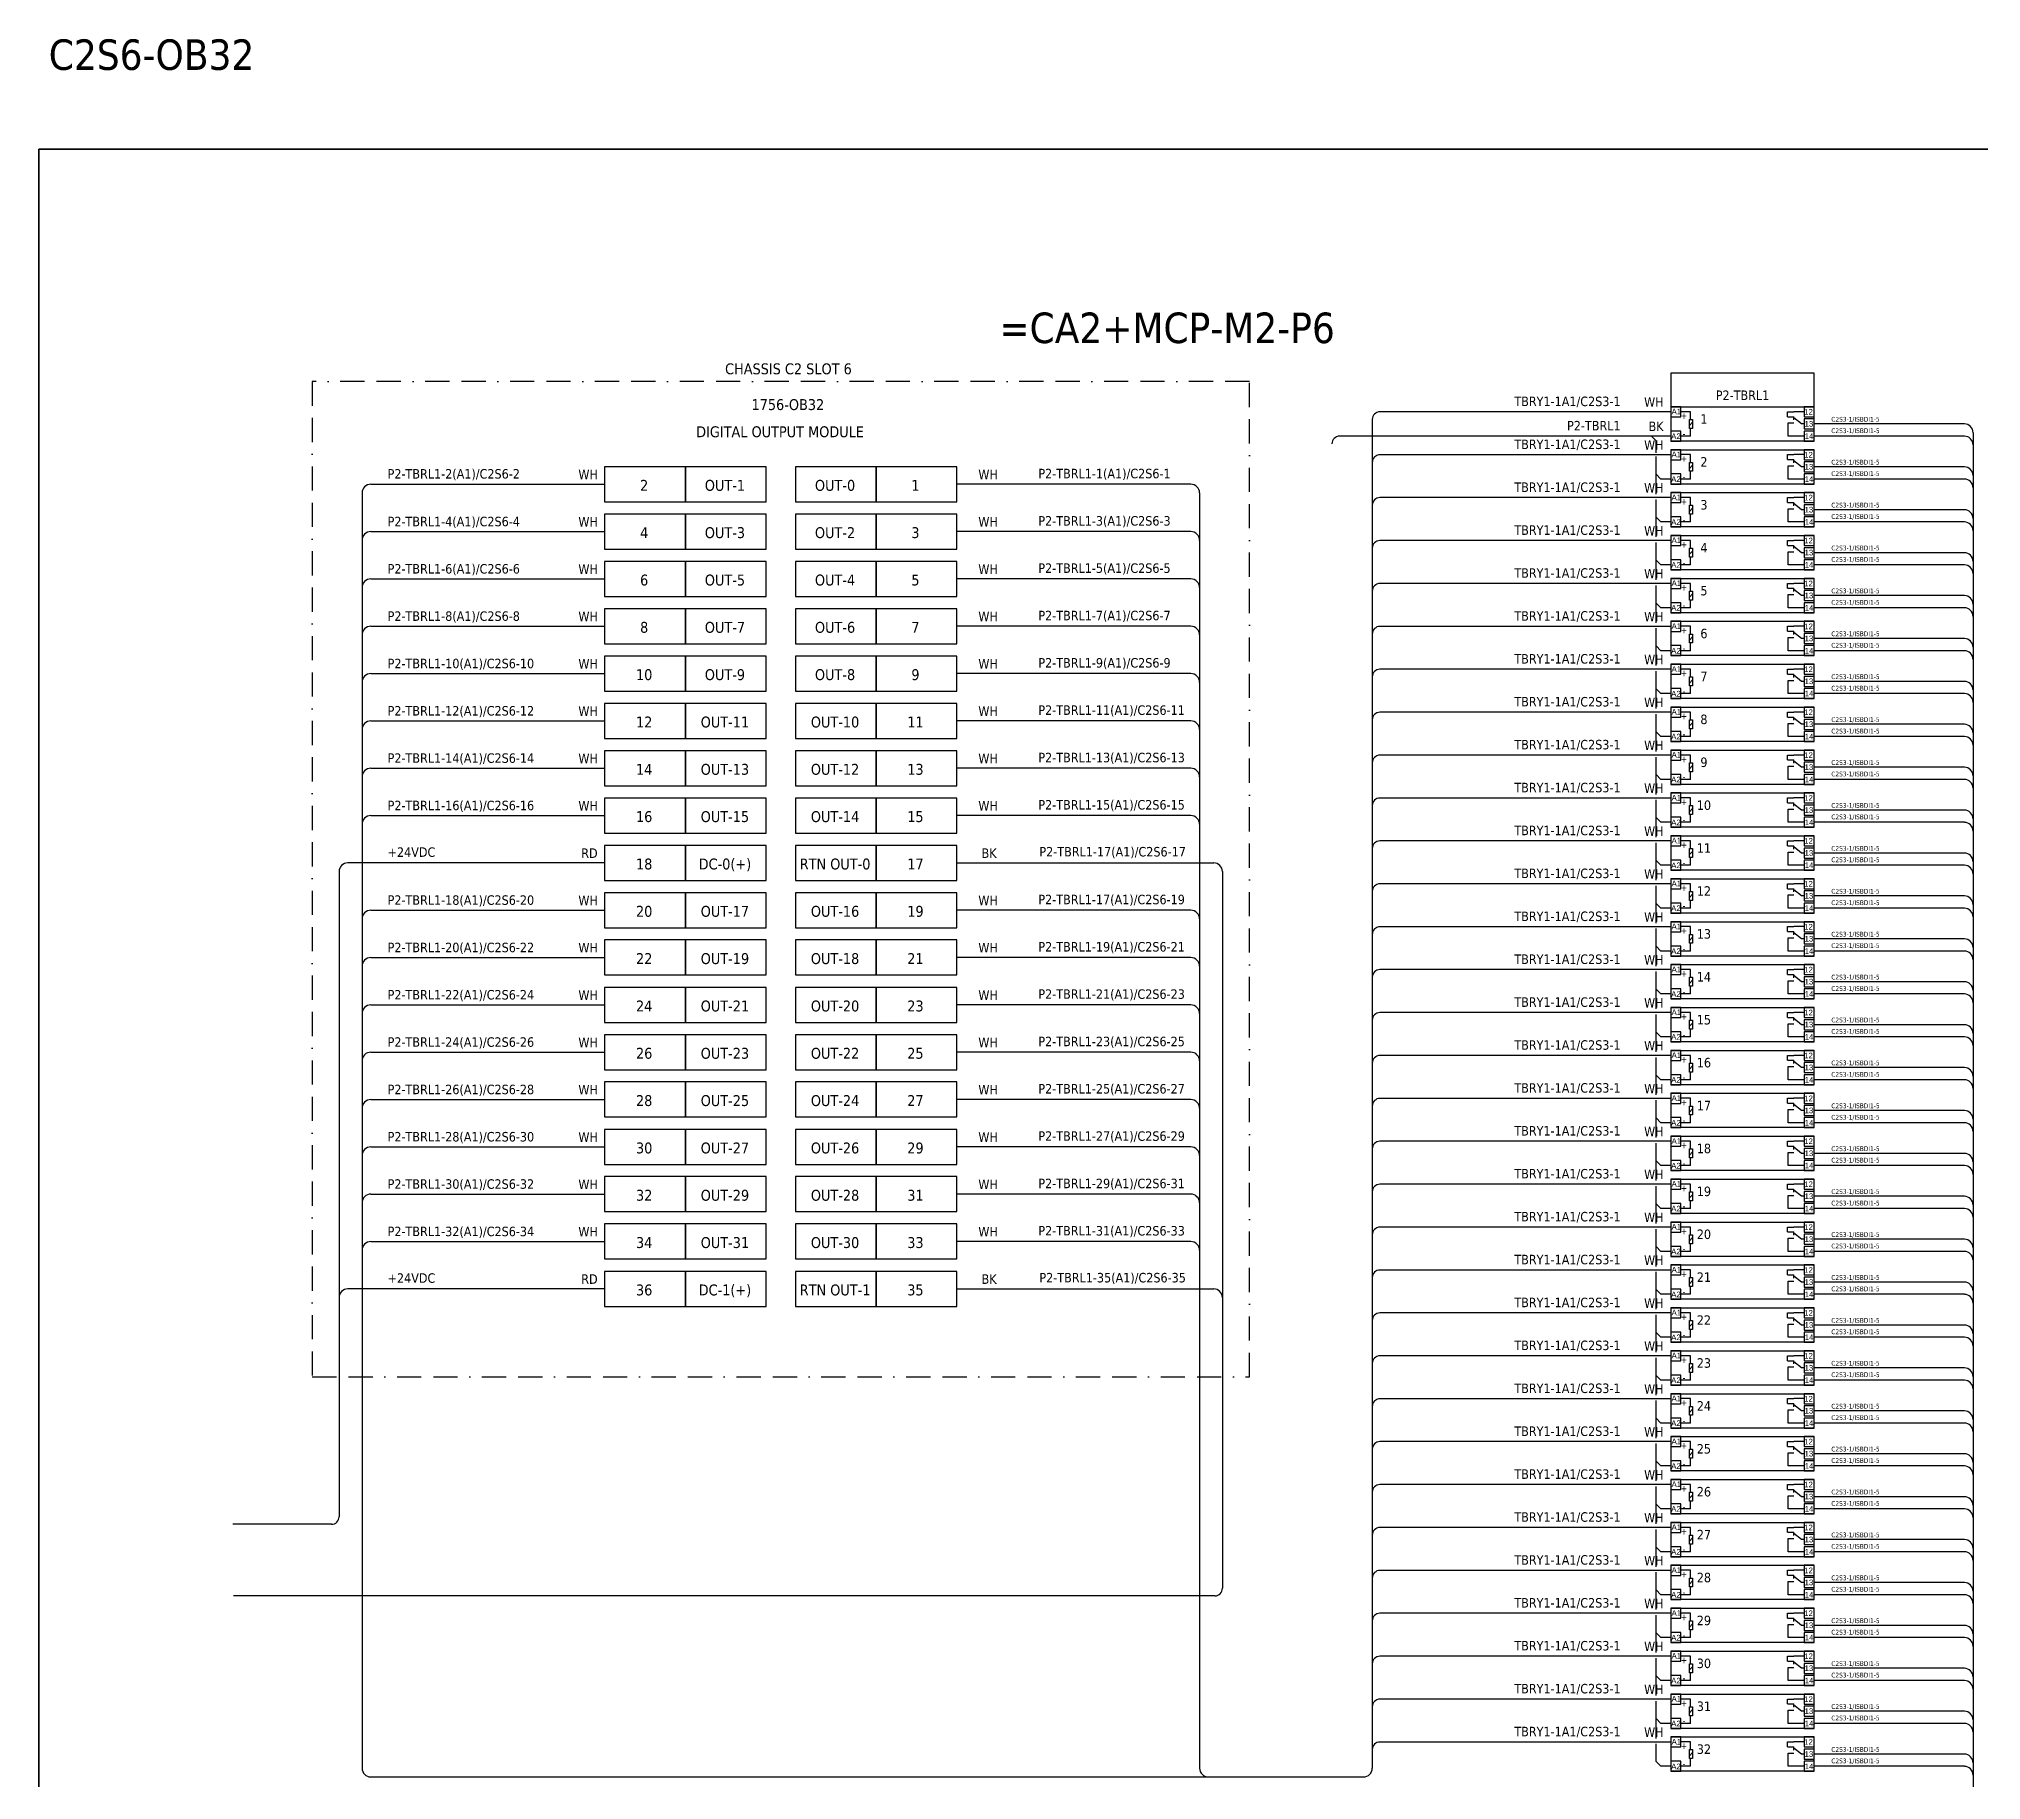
# Model space of a CAD drawing. Header units: millimetres. Extents: x 0 to 54213, y -3004 to 2820.
# Drawn here: x 25160 to 27197, y -2010 to -184 of the extents above; entities that cross this region are included whole.
import ezdxf
from ezdxf.enums import TextEntityAlignment as Align

# ---------------------------------------------------------------- set-up
doc = ezdxf.new("R2010")
doc.units = ezdxf.units.MM
doc.linetypes.add('BORDERX2', pattern=[88.9, 25.4, -12.7, 25.4, -12.7, 0, -12.7])
doc.layers.add('HELPPOINT', color=7, linetype='Continuous')
doc.layers.add('x01001-FrameArea', color=2, linetype='BORDERX2')
doc.layers.add('IE-EQUIP', color=253, linetype='Continuous', lineweight=25)
doc.layers.add('IE-WIRE', color=7, linetype='Continuous', lineweight=25)
doc.styles.get("Standard").update_dxf_attribs({"font": 'arial.ttf'})
doc.styles.add('Tahoma', font='')
doc.styles.get('Tahoma').set_extended_font_data('Tahoma')

# ---------------------------------------------------------------- blocks, each defined once
blk = doc.blocks.new('xRY-SPDT-10')
at = {"color": 1, "ltscale": 25.4}
for p, q in [((0, 0), (0, -10.5)), ((10.4, 0), (0, 0)), ((0, 0), (150.3, 0)), ((0, 0), (0, -36)), ((10.4, -10.5), (10.4, 0)), ((140, 0), (140, -10.5)), ((150.3, 0), (140, 0)), ((150.3, -36), (150.3, 0)), ((150.3, -10.5), (150.3, 0)), ((150.3, -36), (150.3, 0)), ((0, -10.5), (10.4, -10.5)), ((20.7, -5.2), (10.4, -5.2)), ((22.8, -16.3), (19.4, -19.7)), ((20.7, -13.3), (20.7, -5.2)), ((122.2, -10.4), (122.2, -5.2)), ((122.2, -5.2), (128.9, -5.2)), ((122.2, -10.4), (128.9, -10.4)), ((123.2, -30.8), (123.2, -17)), ((123.2, -17), (128.9, -17)), ((140, -5.2), (128.9, -5.2)), ((128.9, -13.8), (128.9, -10.4)), ((136.9, -18), (128.9, -11.6)), ((140, -18), (136.9, -18)), ((140, -10.5), (150.3, -10.5)), ((140, -12.8), (140, -23.3)), ((150.3, -12.8), (140, -12.8)), ((150.3, -23.3), (150.3, -12.8)), ((0, -25.5), (0, -36)), ((10.4, -25.5), (0, -25.5)), ((0, -36), (10.4, -36)), ((150.3, -36), (0, -36)), ((10.4, -36), (10.4, -25.5)), ((20.7, -30.8), (10.4, -30.8)), ((20.7, -30.8), (20.7, -22.7)), ((140, -30.8), (123.2, -30.8)), ((140, -23.3), (150.3, -23.3)), ((140, -25.5), (140, -36)), ((150.3, -25.5), (140, -25.5)), ((140, -36), (150.3, -36)), ((150.3, -36), (150.3, -25.5))]:
    blk.add_line(p, q, dxfattribs=at)
blk.add_lwpolyline([(22.8, -22.7), (19.4, -22.7), (19.4, -13.3), (22.8, -13.3)], close=True, dxfattribs=at)
at = {"color": 1}
for s, p in [('A1', (5.8, -5)), ('12', (144.4, -5.3)), ('13', (144.8, -17.9)), ('A2', (5.4, -30.9)), ('14', (145, -30.8))]:
    blk.add_text(s, height=5.91, dxfattribs=at).set_placement(p, align=Align.MIDDLE_CENTER)
at = {"color": 1, "style": 'Tahoma'}
for s, p in [('+', (13.9, -9.3)), ('+', (13.9, -9.3)), ('-', (13.9, -28.2))]:
    blk.add_text(s, height=6.84, dxfattribs=at).set_placement(p, align=Align.MIDDLE_CENTER)
blk = doc.blocks.new('*U51')
at = {"layer": 'x01001-FrameArea'}
blk.add_blockref('xRY-SPDT-10', (-75.2, 18), dxfattribs=at)
blk = doc.blocks.new('*U50')
at = {"layer": 'x01001-FrameArea', "color": 0, "linetype": 'ByBlock', "lineweight": -2, "transparency": 16777216}
for p in [(0, 0), (0, -45), (0, -90), (0, -135), (0, -180), (0, -225), (0, -270), (0, -315), (0, -360), (0, -405), (0, -450), (0, -495), (0, -540), (0, -585), (0, -630), (0, -675), (0, -720), (0, -765), (0, -810), (0, -855), (0, -900), (0, -945), (0, -990), (0, -1035), (0, -1080), (0, -1125), (0, -1170), (0, -1215), (0, -1260), (0, -1305), (0, -1350), (0, -1395)]:
    blk.add_blockref('*U51', p, dxfattribs=at)
blk = doc.blocks.new('*U53')
at = {"color": 4, "style": 'Tahoma'}
for s, height, p in [('TBRY1-1A1/C2S3-1', 9.949, (36.2, -4.1)), ('WH', 9.95, (81.3, -4.8))]:
    blk.add_text(s, height=height, dxfattribs=at).set_placement(p, align=Align.RIGHT)
blk = doc.blocks.new('*U52')
at = {"layer": 'x01001-FrameArea', "color": 0, "linetype": 'ByBlock', "lineweight": -2, "transparency": 16777216}
for p in [(0, 0), (0, -45), (0, -90), (0, -135), (0, -180), (0, -225), (0, -270), (0, -315), (0, -360), (0, -405), (0, -450), (0, -495), (0, -540), (0, -585), (0, -630), (0, -675), (0, -720), (0, -765), (0, -810), (0, -855), (0, -900), (0, -945), (0, -990), (0, -1035), (0, -1080), (0, -1125), (0, -1170), (0, -1215), (0, -1260), (0, -1305), (0, -1350), (0, -1395)]:
    blk.add_blockref('*U53', p, dxfattribs=at)
blk = doc.blocks.new('*U55')
at = {"layer": 'IE-WIRE', "color": 4, "ltscale": 25.4}
for p, q in [((74.2, 7.2), (-83.4, 7.2)), ((74.2, -5.6), (-83.4, -5.6))]:
    blk.add_line(p, q, dxfattribs=at)
for centre in [(74.2, -2), (74.2, -14.8)]:
    blk.add_arc(centre, 9.17, 0, 90, dxfattribs=at)
at = {"color": 4, "style": 'Tahoma'}
for p in [(-65.4, 9.6), (-65.4, -2.4)]:
    blk.add_text('C2S3-1/ISBDI1-5', height=4.974, dxfattribs=at).set_placement(p)
blk = doc.blocks.new('*U54')
at = {"layer": 'x01001-FrameArea', "color": 0, "linetype": 'ByBlock', "lineweight": -2, "transparency": 16777216}
for p in [(0, 0), (0, -45), (0, -90), (0, -135), (0, -180), (0, -225), (0, -270), (0, -315), (0, -360), (0, -405), (0, -450), (0, -495), (0, -540), (0, -585), (0, -630), (0, -675), (0, -720), (0, -765), (0, -810), (0, -855), (0, -900), (0, -945), (0, -990), (0, -1035), (0, -1080), (0, -1125), (0, -1170), (0, -1215), (0, -1260), (0, -1305), (0, -1350), (0, -1395)]:
    blk.add_blockref('*U55', p, dxfattribs=at)

msp = doc.modelspace()

# ---------------------------------------------------------------- linework, layer by layer
for p, q in [((26851.1, -601), (26856.1, -606)), ((26856.1, -618.5), (26856.1, -606)), ((26856.1, -661.7), (26856.1, -622.5)), ((26861.1, -646), (26856.1, -641)), ((26871.5, -646), (26861.1, -646)), ((26856.1, -706.7), (26856.1, -667.5)), ((26861.1, -691), (26856.1, -686)), ((26871.5, -691), (26861.1, -691)), ((26856.1, -751.7), (26856.1, -712.5)), ((26861.1, -736), (26856.1, -731)), ((26871.5, -736), (26861.1, -736)), ((26856.1, -796.7), (26856.1, -757.5)), ((26861.1, -781), (26856.1, -776)), ((26871.5, -781), (26861.1, -781)), ((26856.1, -841.7), (26856.1, -802.5)), ((26861.1, -826), (26856.1, -821)), ((26871.5, -826), (26861.1, -826)), ((26856.1, -886.7), (26856.1, -847.5)), ((26861.1, -871), (26856.1, -866)), ((26871.5, -871), (26861.1, -871)), ((26856.1, -931.7), (26856.1, -892.5)), ((26861.1, -916), (26856.1, -911)), ((26871.5, -916), (26861.1, -916)), ((26856.1, -976.7), (26856.1, -937.5)), ((26861.1, -961), (26856.1, -956)), ((26871.5, -961), (26861.1, -961)), ((26856.1, -1021.7), (26856.1, -982.5)), ((26861.1, -1006), (26856.1, -1001)), ((26871.5, -1006), (26861.1, -1006)), ((26856.1, -1066.7), (26856.1, -1027.5)), ((26861.1, -1051), (26856.1, -1046)), ((26871.5, -1051), (26861.1, -1051)), ((26856.1, -1111.7), (26856.1, -1072.5)), ((26861.1, -1096), (26856.1, -1091)), ((26871.5, -1096), (26861.1, -1096)), ((26856.1, -1156.7), (26856.1, -1117.5)), ((26861.1, -1141), (26856.1, -1136)), ((26871.5, -1141), (26861.1, -1141)), ((26856.1, -1201.7), (26856.1, -1162.5)), ((26861.1, -1186), (26856.1, -1181)), ((26871.5, -1186), (26861.1, -1186)), ((26856.1, -1246.7), (26856.1, -1207.5)), ((26861.1, -1231), (26856.1, -1226)), ((26871.5, -1231), (26861.1, -1231)), ((26856.1, -1291.7), (26856.1, -1252.5)), ((26861.1, -1276), (26856.1, -1271)), ((26871.5, -1276), (26861.1, -1276)), ((26856.1, -1336.7), (26856.1, -1297.5)), ((26861.1, -1321), (26856.1, -1316)), ((26871.5, -1321), (26861.1, -1321)), ((26856.1, -1381.7), (26856.1, -1342.5)), ((26861.1, -1366), (26856.1, -1361)), ((26871.5, -1366), (26861.1, -1366)), ((26856.1, -1426.7), (26856.1, -1387.5)), ((26861.1, -1411), (26856.1, -1406)), ((26871.5, -1411), (26861.1, -1411)), ((26856.1, -1471.7), (26856.1, -1432.5)), ((26861.1, -1456), (26856.1, -1451)), ((26871.5, -1456), (26861.1, -1456)), ((26856.1, -1516.7), (26856.1, -1477.5)), ((26861.1, -1501), (26856.1, -1496)), ((26871.5, -1501), (26861.1, -1501)), ((26856.1, -1561.7), (26856.1, -1522.5)), ((26861.1, -1546), (26856.1, -1541)), ((26871.5, -1546), (26861.1, -1546)), ((26856.1, -1606.7), (26856.1, -1567.5)), ((26861.1, -1591), (26856.1, -1586)), ((26871.5, -1591), (26861.1, -1591)), ((26856.1, -1651.7), (26856.1, -1612.5)), ((26861.1, -1636), (26856.1, -1631)), ((26871.5, -1636), (26861.1, -1636)), ((26856.1, -1696.7), (26856.1, -1657.5)), ((26861.1, -1681), (26856.1, -1676)), ((26871.5, -1681), (26861.1, -1681)), ((26856.1, -1741.7), (26856.1, -1702.5)), ((26861.1, -1726), (26856.1, -1721)), ((26871.5, -1726), (26861.1, -1726)), ((26856.1, -1786.7), (26856.1, -1747.5)), ((26861.1, -1771), (26856.1, -1766)), ((26871.5, -1771), (26861.1, -1771)), ((26856.1, -1831.7), (26856.1, -1792.5)), ((26861.1, -1816), (26856.1, -1811)), ((26871.5, -1816), (26861.1, -1816)), ((26856.1, -1876.7), (26856.1, -1837.5)), ((26861.1, -1861), (26856.1, -1856)), ((26871.5, -1861), (26861.1, -1861)), ((26856.1, -1921.7), (26856.1, -1882.5)), ((26861.1, -1906), (26856.1, -1901)), ((26871.5, -1906), (26861.1, -1906)), ((26856.1, -1966.7), (26856.1, -1927.5)), ((26861.1, -1951), (26856.1, -1946)), ((26871.5, -1951), (26861.1, -1951)), ((26856.1, -1991), (26856.1, -1972.5)), ((26861.1, -1996), (26856.1, -1991)), ((26871.5, -1996), (26861.1, -1996))]:
    msp.add_line(p, q)
at = {"color": 1, "ltscale": 25.4}
for p, q in [((25474.7, -1057.7), (25474.7, -1734.2)), ((25753.2, -1048.5), (25483.8, -1048.5))]:
    msp.add_line(p, q, dxfattribs=at)
at = {"color": 4, "ltscale": 25.4}
msp.add_lwpolyline([(26871.5, -570.2), (27021.8, -570.2), (27021.8, -535), (26871.5, -535)], close=True, dxfattribs=at)
at = {"color": 1, "ltscale": 25.4}
msp.add_arc((25483.8, -1057.7), 9.14, 90, 180, dxfattribs=at)
at = {"layer": 'HELPPOINT', "color": 4, "lineweight": 35}
for p, q in [((25159.8, -3004.2), (25159.8, -300)), ((25159.8, -300), (29053.1, -300)), ((25159.8, -3004.2), (25159.8, -300)), ((25159.8, -300), (29053.1, -300))]:
    msp.add_line(p, q, dxfattribs=at)
at = {"layer": 'IE-EQUIP', "linetype": 'Continuous', "ltscale": 25.4}
for points in [[(25753.2, -669.8), (25837.9, -669.8), (25837.9, -633.1), (25753.2, -633.1)], [(25837.9, -669.8), (25922.5, -669.8), (25922.5, -633.1), (25837.9, -633.1)], [(25953.4, -669.8), (26038, -669.8), (26038, -633.1), (25953.4, -633.1)], [(26038, -669.8), (26122.7, -669.8), (26122.7, -633.1), (26038, -633.1)], [(25753.2, -719.4), (25837.9, -719.4), (25837.9, -682.7), (25753.2, -682.7)], [(25837.9, -719.4), (25922.5, -719.4), (25922.5, -682.7), (25837.9, -682.7)], [(25953.4, -719.4), (26038, -719.4), (26038, -682.7), (25953.4, -682.7)], [(26038, -719.4), (26122.7, -719.4), (26122.7, -682.7), (26038, -682.7)], [(25753.2, -769.1), (25837.9, -769.1), (25837.9, -732.4), (25753.2, -732.4)], [(25837.9, -769.1), (25922.5, -769.1), (25922.5, -732.4), (25837.9, -732.4)], [(25953.4, -769.1), (26038, -769.1), (26038, -732.4), (25953.4, -732.4)], [(26038, -769.1), (26122.7, -769.1), (26122.7, -732.4), (26038, -732.4)], [(25753.2, -818.7), (25837.9, -818.7), (25837.9, -782), (25753.2, -782)], [(25837.9, -818.7), (25922.5, -818.7), (25922.5, -782), (25837.9, -782)], [(25953.4, -818.7), (26038, -818.7), (26038, -782), (25953.4, -782)], [(26038, -818.7), (26122.7, -818.7), (26122.7, -782), (26038, -782)], [(25753.2, -868.3), (25837.9, -868.3), (25837.9, -831.6), (25753.2, -831.6)], [(25837.9, -868.3), (25922.5, -868.3), (25922.5, -831.6), (25837.9, -831.6)], [(25953.4, -868.3), (26038, -868.3), (26038, -831.6), (25953.4, -831.6)], [(26038, -868.3), (26122.7, -868.3), (26122.7, -831.6), (26038, -831.6)], [(25753.2, -918), (25837.9, -918), (25837.9, -881.3), (25753.2, -881.3)], [(25837.9, -918), (25922.5, -918), (25922.5, -881.3), (25837.9, -881.3)], [(25953.4, -918), (26038, -918), (26038, -881.3), (25953.4, -881.3)], [(26038, -918), (26122.7, -918), (26122.7, -881.3), (26038, -881.3)], [(25753.2, -967.6), (25837.9, -967.6), (25837.9, -930.9), (25753.2, -930.9)], [(25837.9, -967.6), (25922.5, -967.6), (25922.5, -930.9), (25837.9, -930.9)], [(25953.4, -967.6), (26038, -967.6), (26038, -930.9), (25953.4, -930.9)], [(26038, -967.6), (26122.7, -967.6), (26122.7, -930.9), (26038, -930.9)], [(25753.2, -1017.2), (25837.9, -1017.2), (25837.9, -980.5), (25753.2, -980.5)], [(25837.9, -1017.2), (25922.5, -1017.2), (25922.5, -980.5), (25837.9, -980.5)], [(25953.4, -1017.2), (26038, -1017.2), (26038, -980.5), (25953.4, -980.5)], [(26038, -1017.2), (26122.7, -1017.2), (26122.7, -980.5), (26038, -980.5)], [(25753.2, -1066.9), (25837.9, -1066.9), (25837.9, -1030.2), (25753.2, -1030.2)], [(25837.9, -1066.9), (25922.5, -1066.9), (25922.5, -1030.2), (25837.9, -1030.2)], [(25953.4, -1066.9), (26038, -1066.9), (26038, -1030.2), (25953.4, -1030.2)], [(26038, -1066.9), (26122.7, -1066.9), (26122.7, -1030.2), (26038, -1030.2)], [(25753.2, -1116.5), (25837.9, -1116.5), (25837.9, -1079.8), (25753.2, -1079.8)], [(25837.9, -1116.5), (25922.5, -1116.5), (25922.5, -1079.8), (25837.9, -1079.8)], [(25953.4, -1116.5), (26038, -1116.5), (26038, -1079.8), (25953.4, -1079.8)], [(26038, -1116.5), (26122.7, -1116.5), (26122.7, -1079.8), (26038, -1079.8)], [(25753.2, -1166.1), (25837.9, -1166.1), (25837.9, -1129.4), (25753.2, -1129.4)], [(25837.9, -1166.1), (25922.5, -1166.1), (25922.5, -1129.4), (25837.9, -1129.4)], [(25953.4, -1166.1), (26038, -1166.1), (26038, -1129.4), (25953.4, -1129.4)], [(26038, -1166.1), (26122.7, -1166.1), (26122.7, -1129.4), (26038, -1129.4)], [(25753.2, -1215.8), (25837.9, -1215.8), (25837.9, -1179.1), (25753.2, -1179.1)], [(25837.9, -1215.8), (25922.5, -1215.8), (25922.5, -1179.1), (25837.9, -1179.1)], [(25953.4, -1215.8), (26038, -1215.8), (26038, -1179.1), (25953.4, -1179.1)], [(26038, -1215.8), (26122.7, -1215.8), (26122.7, -1179.1), (26038, -1179.1)], [(25753.2, -1265.4), (25837.9, -1265.4), (25837.9, -1228.7), (25753.2, -1228.7)], [(25837.9, -1265.4), (25922.5, -1265.4), (25922.5, -1228.7), (25837.9, -1228.7)], [(25953.4, -1265.4), (26038, -1265.4), (26038, -1228.7), (25953.4, -1228.7)], [(26038, -1265.4), (26122.7, -1265.4), (26122.7, -1228.7), (26038, -1228.7)], [(25753.2, -1315), (25837.9, -1315), (25837.9, -1278.3), (25753.2, -1278.3)], [(25837.9, -1315), (25922.5, -1315), (25922.5, -1278.3), (25837.9, -1278.3)], [(25953.4, -1315), (26038, -1315), (26038, -1278.3), (25953.4, -1278.3)], [(26038, -1315), (26122.7, -1315), (26122.7, -1278.3), (26038, -1278.3)], [(25753.2, -1364.7), (25837.9, -1364.7), (25837.9, -1328), (25753.2, -1328)], [(25837.9, -1364.7), (25922.5, -1364.7), (25922.5, -1328), (25837.9, -1328)], [(25953.4, -1364.7), (26038, -1364.7), (26038, -1328), (25953.4, -1328)], [(26038, -1364.7), (26122.7, -1364.7), (26122.7, -1328), (26038, -1328)], [(25753.2, -1414.3), (25837.9, -1414.3), (25837.9, -1377.6), (25753.2, -1377.6)], [(25837.9, -1414.3), (25922.5, -1414.3), (25922.5, -1377.6), (25837.9, -1377.6)], [(25953.4, -1414.3), (26038, -1414.3), (26038, -1377.6), (25953.4, -1377.6)], [(26038, -1414.3), (26122.7, -1414.3), (26122.7, -1377.6), (26038, -1377.6)], [(25753.2, -1463.9), (25837.9, -1463.9), (25837.9, -1427.2), (25753.2, -1427.2)], [(25837.9, -1463.9), (25922.5, -1463.9), (25922.5, -1427.2), (25837.9, -1427.2)], [(25953.4, -1463.9), (26038, -1463.9), (26038, -1427.2), (25953.4, -1427.2)], [(26038, -1463.9), (26122.7, -1463.9), (26122.7, -1427.2), (26038, -1427.2)], [(25753.2, -1513.6), (25837.9, -1513.6), (25837.9, -1476.9), (25753.2, -1476.9)], [(25837.9, -1513.6), (25922.5, -1513.6), (25922.5, -1476.9), (25837.9, -1476.9)], [(25953.4, -1513.6), (26038, -1513.6), (26038, -1476.9), (25953.4, -1476.9)], [(26038, -1513.6), (26122.7, -1513.6), (26122.7, -1476.9), (26038, -1476.9)]]:
    msp.add_lwpolyline(points, close=True, dxfattribs=at)
at = {"layer": 'IE-WIRE', "color": 4, "ltscale": 25.4}
for p, q in [((26558.4, -583.5), (26558.4, -1997.9)), ((26871.5, -575.5), (26566.4, -575.5)), ((27188.6, -597.4), (27188.6, -2077)), ((26871.5, -620.5), (26566.4, -620.5)), ((25508, -651.5), (25753.2, -651.5)), ((26368, -651.5), (26122.7, -651.5)), ((25498.8, -660.6), (25498.8, -1997.9)), ((26377.1, -660.6), (26377.1, -1997.9)), ((26871.5, -665.5), (26566.4, -665.5)), ((25508, -701.1), (25753.2, -701.1)), ((26368, -701.1), (26122.7, -701.1)), ((26871.5, -710.5), (26566.4, -710.5)), ((25508, -750.7), (25753.2, -750.7)), ((26368, -750.7), (26122.7, -750.7)), ((26871.5, -755.5), (26566.4, -755.5)), ((25508, -800.4), (25753.2, -800.4)), ((26368, -800.4), (26122.7, -800.4)), ((26871.5, -800.5), (26566.4, -800.5)), ((25508, -850), (25753.2, -850)), ((26368, -850), (26122.7, -850)), ((26871.5, -845.5), (26566.4, -845.5)), ((26871.5, -890.5), (26566.4, -890.5)), ((25508, -899.6), (25753.2, -899.6)), ((26368, -899.6), (26122.7, -899.6)), ((26871.5, -935.5), (26566.4, -935.5)), ((25508, -949.3), (25753.2, -949.3)), ((26368, -949.3), (26122.7, -949.3)), ((26871.5, -980.5), (26566.4, -980.5)), ((25508, -998.9), (25753.2, -998.9)), ((26368, -998.9), (26122.7, -998.9)), ((26871.5, -1025.5), (26566.4, -1025.5)), ((26871.5, -1070.5), (26566.4, -1070.5)), ((25508, -1098.2), (25753.2, -1098.2)), ((26368, -1098.2), (26122.7, -1098.2)), ((26871.5, -1115.5), (26566.4, -1115.5)), ((25508, -1147.8), (25753.2, -1147.8)), ((26368, -1147.8), (26122.7, -1147.8)), ((26871.5, -1160.5), (26566.4, -1160.5)), ((25508, -1197.4), (25753.2, -1197.4)), ((26368, -1197.4), (26122.7, -1197.4)), ((26871.5, -1205.5), (26566.4, -1205.5)), ((25508, -1247.1), (25753.2, -1247.1)), ((26368, -1247.1), (26122.7, -1247.1)), ((26871.5, -1250.5), (26566.4, -1250.5)), ((25508, -1296.7), (25753.2, -1296.7)), ((26368, -1296.7), (26122.7, -1296.7)), ((26871.5, -1295.5), (26566.4, -1295.5)), ((26871.5, -1340.5), (26566.4, -1340.5)), ((25508, -1346.3), (25753.2, -1346.3)), ((26368, -1346.3), (26122.7, -1346.3)), ((25508, -1396), (25753.2, -1396)), ((26368, -1396), (26122.7, -1396)), ((26871.5, -1385.5), (26566.4, -1385.5)), ((25508, -1445.6), (25753.2, -1445.6)), ((26368, -1445.6), (26122.7, -1445.6)), ((26871.5, -1430.5), (26566.4, -1430.5)), ((26871.5, -1475.5), (26566.4, -1475.5)), ((26871.5, -1520.5), (26566.4, -1520.5)), ((26871.5, -1565.5), (26566.4, -1565.5)), ((26871.5, -1610.5), (26566.4, -1610.5)), ((26871.5, -1655.5), (26566.4, -1655.5)), ((26871.5, -1700.5), (26566.4, -1700.5)), ((26871.5, -1745.5), (26566.4, -1745.5)), ((26871.5, -1790.5), (26566.4, -1790.5)), ((26871.5, -1835.5), (26566.4, -1835.5)), ((26871.5, -1880.5), (26566.4, -1880.5)), ((26871.5, -1925.5), (26566.4, -1925.5)), ((26871.5, -1970.5), (26566.4, -1970.5))]:
    msp.add_line(p, q, dxfattribs=at)
at = {"layer": 'IE-WIRE', "ltscale": 25.4}
msp.add_line((26871.5, -601), (26524.1, -601), dxfattribs=at)
at = {"layer": 'IE-WIRE', "color": 7, "ltscale": 25.4}
for p, q in [((26122.7, -1048.5), (26392.1, -1048.5)), ((26401.2, -1057.7), (26401.2, -1809.3)), ((26122.7, -1495.2), (26392.1, -1495.2)), ((26393.2, -1817.3), (25363.9, -1817.3))]:
    msp.add_line(p, q, dxfattribs=at)
at = {"layer": 'IE-WIRE', "color": 1, "ltscale": 25.4}
for p, q in [((25753.2, -1495.2), (25483.8, -1495.2)), ((25466.7, -1742.2), (25363.2, -1742.2))]:
    msp.add_line(p, q, dxfattribs=at)
at = {"layer": 'IE-WIRE', "color": 4}
msp.add_line((25507.9, -2007), (26549.2, -2007), dxfattribs=at)
at = {"layer": 'IE-WIRE', "color": 4, "ltscale": 25.4}
for centre, radius, start, end in [((26566.4, -583.5), 8, 90, 180), ((26566.4, -628.5), 8, 90, 180), ((25508, -660.6), 9.17, 90, 180), ((26368, -660.6), 9.17, 0, 90), ((26566.4, -673.5), 8, 90, 180), ((25508, -710.3), 9.17, 90, 180), ((26368, -710.3), 9.17, 0, 90), ((26566.4, -718.5), 8, 90, 180), ((25508, -759.9), 9.17, 90, 180), ((26368, -759.9), 9.17, 0, 90), ((26566.4, -763.5), 8, 90, 180), ((25508, -809.5), 9.17, 90, 180), ((26368, -809.5), 9.17, 0, 90), ((26566.4, -808.5), 8, 90, 180), ((25508, -859.2), 9.17, 90, 180), ((26368, -859.2), 9.17, 0, 90), ((26566.4, -853.5), 8, 90, 180), ((26566.4, -898.5), 8, 90, 180), ((25508, -908.8), 9.17, 90, 180), ((26368, -908.8), 9.17, 0, 90), ((26566.4, -943.5), 8, 90, 180), ((25508, -958.4), 9.17, 90, 180), ((26368, -958.4), 9.17, 0, 90), ((26566.4, -988.5), 8, 90, 180), ((25508, -1008.1), 9.17, 90, 180), ((26368, -1008.1), 9.17, 0, 90), ((26566.4, -1033.5), 8, 90, 180), ((26566.4, -1078.5), 8, 90, 180), ((25508, -1107.3), 9.17, 90, 180), ((26368, -1107.3), 9.17, 0, 90), ((26566.4, -1123.5), 8, 90, 180), ((25508, -1157), 9.17, 90, 180), ((26368, -1157), 9.17, 0, 90), ((26566.4, -1168.5), 8, 90, 180), ((25508, -1206.6), 9.17, 90, 180), ((26368, -1206.6), 9.17, 0, 90), ((26566.4, -1213.5), 8, 90, 180), ((25508, -1256.2), 9.17, 90, 180), ((26368, -1256.2), 9.17, 0, 90), ((26566.4, -1258.5), 8, 90, 180), ((25508, -1305.9), 9.17, 90, 180), ((26368, -1305.9), 9.17, 0, 90), ((26566.4, -1303.5), 8, 90, 180), ((26566.4, -1348.5), 8, 90, 180), ((25508, -1355.5), 9.17, 90, 180), ((26368, -1355.5), 9.17, 0, 90), ((25508, -1405.1), 9.17, 90, 180), ((26368, -1405.1), 9.17, 0, 90), ((26566.4, -1393.5), 8, 90, 180), ((25508, -1454.8), 9.17, 90, 180), ((26368, -1454.8), 9.17, 0, 90), ((26566.4, -1438.5), 8, 90, 180), ((26566.4, -1483.5), 8, 90, 180), ((26566.4, -1528.5), 8, 90, 180), ((26566.4, -1573.5), 8, 90, 180), ((26566.4, -1618.5), 8, 90, 180), ((26566.4, -1663.5), 8, 90, 180), ((26566.4, -1708.5), 8, 90, 180), ((26566.4, -1753.5), 8, 90, 180), ((26566.4, -1798.5), 8, 90, 180), ((26566.4, -1843.5), 8, 90, 180), ((26566.4, -1888.5), 8, 90, 180), ((26566.4, -1933.5), 8, 90, 180), ((26566.4, -1978.5), 8, 90, 180)]:
    msp.add_arc(centre, radius, start, end, dxfattribs=at)
at = {"layer": 'IE-WIRE', "ltscale": 25.4}
msp.add_arc((26524.1, -609), 8, 90, 180, dxfattribs=at)
at = {"layer": 'IE-WIRE', "color": 7, "ltscale": 25.4}
for centre, radius, start, end in [((26392.1, -1057.7), 9.14, 0, 90), ((26392.1, -1504.4), 9.14, 0, 90), ((26393.2, -1809.3), 8, 270, 0)]:
    msp.add_arc(centre, radius, start, end, dxfattribs=at)
at = {"layer": 'IE-WIRE', "color": 1, "ltscale": 25.4}
for centre, radius, start, end in [((25483.8, -1504.4), 9.14, 90, 180), ((25466.7, -1734.2), 8, 270, 0)]:
    msp.add_arc(centre, radius, start, end, dxfattribs=at)
at = {"layer": 'IE-WIRE', "color": 4}
for centre, start, end in [((25507.9, -1997.9), 180, 270), ((26386.3, -1997.9), 180, 270), ((26549.2, -1997.9), 270, 0)]:
    msp.add_arc(centre, 9.14, start, end, dxfattribs=at)
at = {"layer": 'x01001-FrameArea'}
msp.add_lwpolyline([(25446.5, -1587.6), (26429.5, -1587.6), (26429.5, -543.7), (25446.5, -543.7)], close=True, dxfattribs=at)

# ---------------------------------------------------------------- block references
for name, p in [('*U52', (26782.6, -565.4)), ('*U50', (26946.7, -588.2)), ('*U54', (27105.2, -595.4))]:
    msp.add_blockref(name, p, dxfattribs=at)

# ---------------------------------------------------------------- texts
at = {"color": 2, "style": 'Tahoma'}
msp.add_text('C2S6-OB32', height=32, dxfattribs=at).set_placement((25170.2, -216.9))
for s, height, p in [('=CA2+MCP-M2-P6', 32, (26343.2, -487.4)), ('CHASSIS C2 SLOT 6', 11.441, (25946, -530.4)), ('1756-OB32', 11.44, (25945.4, -567.9)), ('DIGITAL OUTPUT MODULE', 11.441, (25937.2, -596.4)), ('2', 11.4, (25794.7, -652.6)), ('OUT-1', 11.44, (25879.4, -652.6)), ('OUT-0', 11.44, (25994.9, -652.6)), ('1', 11.4, (26079.2, -652.6)), ('4', 11.4, (25794.7, -702.2)), ('OUT-3', 11.44, (25879.4, -702.2)), ('OUT-2', 11.44, (25994.9, -702.2)), ('3', 11.4, (26079.2, -702.2)), ('6', 11.4, (25794.7, -751.9)), ('OUT-5', 11.44, (25879.4, -751.9)), ('OUT-4', 11.44, (25994.9, -751.9)), ('5', 11.4, (26079.2, -751.9)), ('8', 11.4, (25794.7, -801.5)), ('OUT-7', 11.44, (25879.4, -801.5)), ('OUT-6', 11.44, (25994.9, -801.5)), ('7', 11.4, (26079.2, -801.5)), ('10', 11.44, (25794.7, -851.1)), ('OUT-9', 11.44, (25879.4, -851.1)), ('OUT-8', 11.44, (25994.9, -851.1)), ('9', 11.4, (26079.2, -851.1)), ('12', 11.44, (25794.7, -900.8)), ('OUT-11', 11.44, (25879.4, -900.8)), ('OUT-10', 11.44, (25994.9, -900.8)), ('11', 11.44, (26079.2, -900.8)), ('14', 11.44, (25794.7, -950.4)), ('OUT-13', 11.44, (25879.4, -950.4)), ('OUT-12', 11.44, (25994.9, -950.4)), ('13', 11.44, (26079.2, -950.4)), ('16', 11.44, (25794.7, -1000)), ('OUT-15', 11.44, (25879.4, -1000)), ('OUT-14', 11.44, (25994.9, -1000)), ('15', 11.44, (26079.2, -1000)), ('18', 11.44, (25794.7, -1049.7)), ('DC-0(+)', 11.44, (25879.4, -1049.7)), ('RTN OUT-0', 11.44, (25994.9, -1049.7)), ('17', 11.44, (26079.2, -1049.7)), ('20', 11.44, (25794.7, -1099.3)), ('OUT-17', 11.44, (25879.4, -1099.3)), ('OUT-16', 11.44, (25994.9, -1099.3)), ('19', 11.44, (26079.2, -1099.3)), ('22', 11.44, (25794.7, -1148.9)), ('OUT-19', 11.44, (25879.4, -1148.9)), ('OUT-18', 11.44, (25994.9, -1148.9)), ('21', 11.44, (26079.2, -1148.9)), ('24', 11.44, (25794.7, -1198.6)), ('OUT-21', 11.44, (25879.4, -1198.6)), ('OUT-20', 11.44, (25994.9, -1198.6)), ('23', 11.44, (26079.2, -1198.6)), ('26', 11.44, (25794.7, -1248.2)), ('OUT-23', 11.44, (25879.4, -1248.2)), ('OUT-22', 11.44, (25994.9, -1248.2)), ('25', 11.44, (26079.2, -1248.2)), ('28', 11.44, (25794.7, -1297.8)), ('OUT-25', 11.44, (25879.4, -1297.8)), ('OUT-24', 11.44, (25994.9, -1297.8)), ('27', 11.44, (26079.2, -1297.8)), ('30', 11.44, (25794.7, -1347.5)), ('OUT-27', 11.44, (25879.4, -1347.5)), ('OUT-26', 11.44, (25994.9, -1347.5)), ('29', 11.44, (26079.2, -1347.5)), ('32', 11.44, (25794.7, -1397.1)), ('OUT-29', 11.44, (25879.4, -1397.1)), ('OUT-28', 11.44, (25994.9, -1397.1)), ('31', 11.44, (26079.2, -1397.1)), ('34', 11.44, (25794.7, -1446.7)), ('OUT-31', 11.44, (25879.4, -1446.7)), ('OUT-30', 11.44, (25994.9, -1446.7)), ('33', 11.44, (26079.2, -1446.7)), ('36', 11.44, (25794.7, -1496.4)), ('DC-1(+)', 11.44, (25879.4, -1496.4)), ('RTN OUT-1', 11.44, (25994.9, -1496.4)), ('35', 11.44, (26079.2, -1496.4))]:
    msp.add_text(s, height=height, dxfattribs=at).set_placement(p, align=Align.MIDDLE_CENTER)
at = {"color": 4, "style": 'Tahoma'}
for s, p in [('P2-TBRL1', (26946.7, -558.1)), ('1', (26906.2, -583)), ('2', (26906.2, -628)), ('3', (26906.2, -673)), ('4', (26906.2, -718)), ('5', (26906.2, -763)), ('6', (26906.2, -808)), ('7', (26906.2, -853)), ('8', (26906.2, -898)), ('9', (26906.2, -943)), ('10', (26906.2, -988)), ('11', (26906.2, -1033)), ('12', (26906.2, -1078)), ('13', (26906.2, -1123)), ('14', (26906.2, -1168)), ('15', (26906.2, -1213)), ('16', (26906.2, -1258)), ('17', (26906.2, -1303)), ('18', (26906.2, -1348)), ('19', (26906.2, -1393)), ('20', (26906.2, -1438)), ('21', (26906.2, -1483)), ('22', (26906.2, -1528)), ('23', (26906.2, -1573)), ('24', (26906.2, -1618)), ('25', (26906.2, -1663)), ('26', (26906.2, -1708)), ('27', (26906.2, -1753)), ('28', (26906.2, -1798)), ('29', (26906.2, -1843)), ('30', (26906.2, -1888)), ('31', (26906.2, -1933)), ('32', (26906.2, -1978))]:
    msp.add_text(s, height=9.95, dxfattribs=at).set_placement(p, align=Align.MIDDLE_CENTER)
at = {"style": 'Tahoma'}
for s, p in [('P2-TBRL1', (26818.8, -595)), ('BK', (26863.9, -595.7))]:
    msp.add_text(s, height=9.95, dxfattribs=at).set_placement(p, align=Align.RIGHT)
at = {"color": 4, "style": 'Tahoma'}
for s, height, p in [('P2-TBRL1-2(A1)/C2S6-2', 9.949, (25525.6, -645.5)), ('WH', 9.95, (25725.7, -646.2)), ('WH', 9.95, (26145.2, -646.2)), ('P2-TBRL1-1(A1)/C2S6-1', 9.949, (26208.1, -645.2)), ('P2-TBRL1-4(A1)/C2S6-4', 9.949, (25525.6, -695.5)), ('WH', 9.95, (25725.7, -695.8)), ('WH', 9.95, (26145.2, -695.8)), ('P2-TBRL1-3(A1)/C2S6-3', 9.949, (26208.1, -694.8)), ('P2-TBRL1-6(A1)/C2S6-6', 9.949, (25525.6, -745.1)), ('WH', 9.95, (25725.7, -745.5)), ('WH', 9.95, (26145.2, -745.5)), ('P2-TBRL1-5(A1)/C2S6-5', 9.949, (26208.1, -744.4)), ('P2-TBRL1-8(A1)/C2S6-8', 9.949, (25525.6, -794.7)), ('WH', 9.95, (25725.7, -795.1)), ('WH', 9.95, (26145.2, -795.1)), ('P2-TBRL1-7(A1)/C2S6-7', 9.949, (26208.1, -794.1)), ('P2-TBRL1-10(A1)/C2S6-10', 9.949, (25525.6, -844.4)), ('WH', 9.95, (25725.7, -844.7)), ('WH', 9.95, (26145.2, -844.7)), ('P2-TBRL1-9(A1)/C2S6-9', 9.949, (26208.1, -843.7)), ('P2-TBRL1-12(A1)/C2S6-12', 9.949, (25525.6, -894)), ('WH', 9.95, (25725.7, -894.4)), ('WH', 9.95, (26145.2, -894.4)), ('P2-TBRL1-11(A1)/C2S6-11', 9.949, (26208.1, -893.3)), ('P2-TBRL1-14(A1)/C2S6-14', 9.949, (25525.6, -943.6)), ('WH', 9.95, (25725.7, -944)), ('WH', 9.95, (26145.2, -944)), ('P2-TBRL1-13(A1)/C2S6-13', 9.949, (26208.1, -943)), ('P2-TBRL1-16(A1)/C2S6-16', 9.949, (25525.6, -993.3)), ('WH', 9.95, (25725.7, -993.6)), ('WH', 9.95, (26145.2, -993.6)), ('P2-TBRL1-15(A1)/C2S6-15', 9.949, (26208.1, -992.6)), ('P2-TBRL1-18(A1)/C2S6-20', 9.949, (25525.6, -1092.5)), ('WH', 9.95, (25725.7, -1092.9)), ('WH', 9.95, (26145.2, -1092.9)), ('P2-TBRL1-17(A1)/C2S6-19', 9.949, (26208.1, -1091.9)), ('P2-TBRL1-20(A1)/C2S6-22', 9.949, (25525.6, -1142.2)), ('WH', 9.95, (25725.7, -1142.5)), ('WH', 9.95, (26145.2, -1142.5)), ('P2-TBRL1-19(A1)/C2S6-21', 9.949, (26208.1, -1141.5)), ('P2-TBRL1-22(A1)/C2S6-24', 9.949, (25525.6, -1191.8)), ('P2-TBRL1-21(A1)/C2S6-23', 9.949, (26208.1, -1191.1)), ('WH', 9.95, (25725.7, -1192.2)), ('WH', 9.95, (26145.2, -1192.2)), ('P2-TBRL1-24(A1)/C2S6-26', 9.949, (25525.6, -1241.4)), ('WH', 9.95, (25725.7, -1241.8)), ('WH', 9.95, (26145.2, -1241.8)), ('P2-TBRL1-23(A1)/C2S6-25', 9.949, (26208.1, -1240.8)), ('P2-TBRL1-26(A1)/C2S6-28', 9.949, (25525.6, -1291.1)), ('WH', 9.95, (25725.7, -1291.4)), ('WH', 9.95, (26145.2, -1291.4)), ('P2-TBRL1-25(A1)/C2S6-27', 9.949, (26208.1, -1290.4)), ('P2-TBRL1-28(A1)/C2S6-30', 9.949, (25525.6, -1340.7)), ('WH', 9.95, (25725.7, -1341.1)), ('WH', 9.95, (26145.2, -1341.1)), ('P2-TBRL1-27(A1)/C2S6-29', 9.949, (26208.1, -1340)), ('P2-TBRL1-30(A1)/C2S6-32', 9.949, (25525.6, -1390.3)), ('WH', 9.95, (25725.7, -1390.7)), ('WH', 9.95, (26145.2, -1390.7)), ('P2-TBRL1-29(A1)/C2S6-31', 9.949, (26208.1, -1389.7)), ('P2-TBRL1-32(A1)/C2S6-34', 9.949, (25525.6, -1440)), ('WH', 9.95, (25725.7, -1440.3)), ('WH', 9.95, (26145.2, -1440.3)), ('P2-TBRL1-31(A1)/C2S6-33', 9.949, (26208.1, -1439.3))]:
    msp.add_text(s, height=height, dxfattribs=at).set_placement(p)
at = {"color": 1, "style": 'Tahoma'}
for s, p in [('+24VDC', (25525.6, -1042.2)), ('RD', (25728.7, -1043.3)), ('+24VDC', (25525.6, -1488.9)), ('RD', (25728.7, -1490))]:
    msp.add_text(s, height=9.95, dxfattribs=at).set_placement(p)
at = {"color": 7, "style": 'Tahoma'}
for s, height, p in [('BK', 9.95, (26148.6, -1043.3)), ('P2-TBRL1-17(A1)/C2S6-17', 9.949, (26209.2, -1041.8)), ('BK', 9.95, (26148.6, -1490)), ('P2-TBRL1-35(A1)/C2S6-35', 9.949, (26209.2, -1488.5))]:
    msp.add_text(s, height=height, dxfattribs=at).set_placement(p)

doc.saveas('drawing.dxf')
